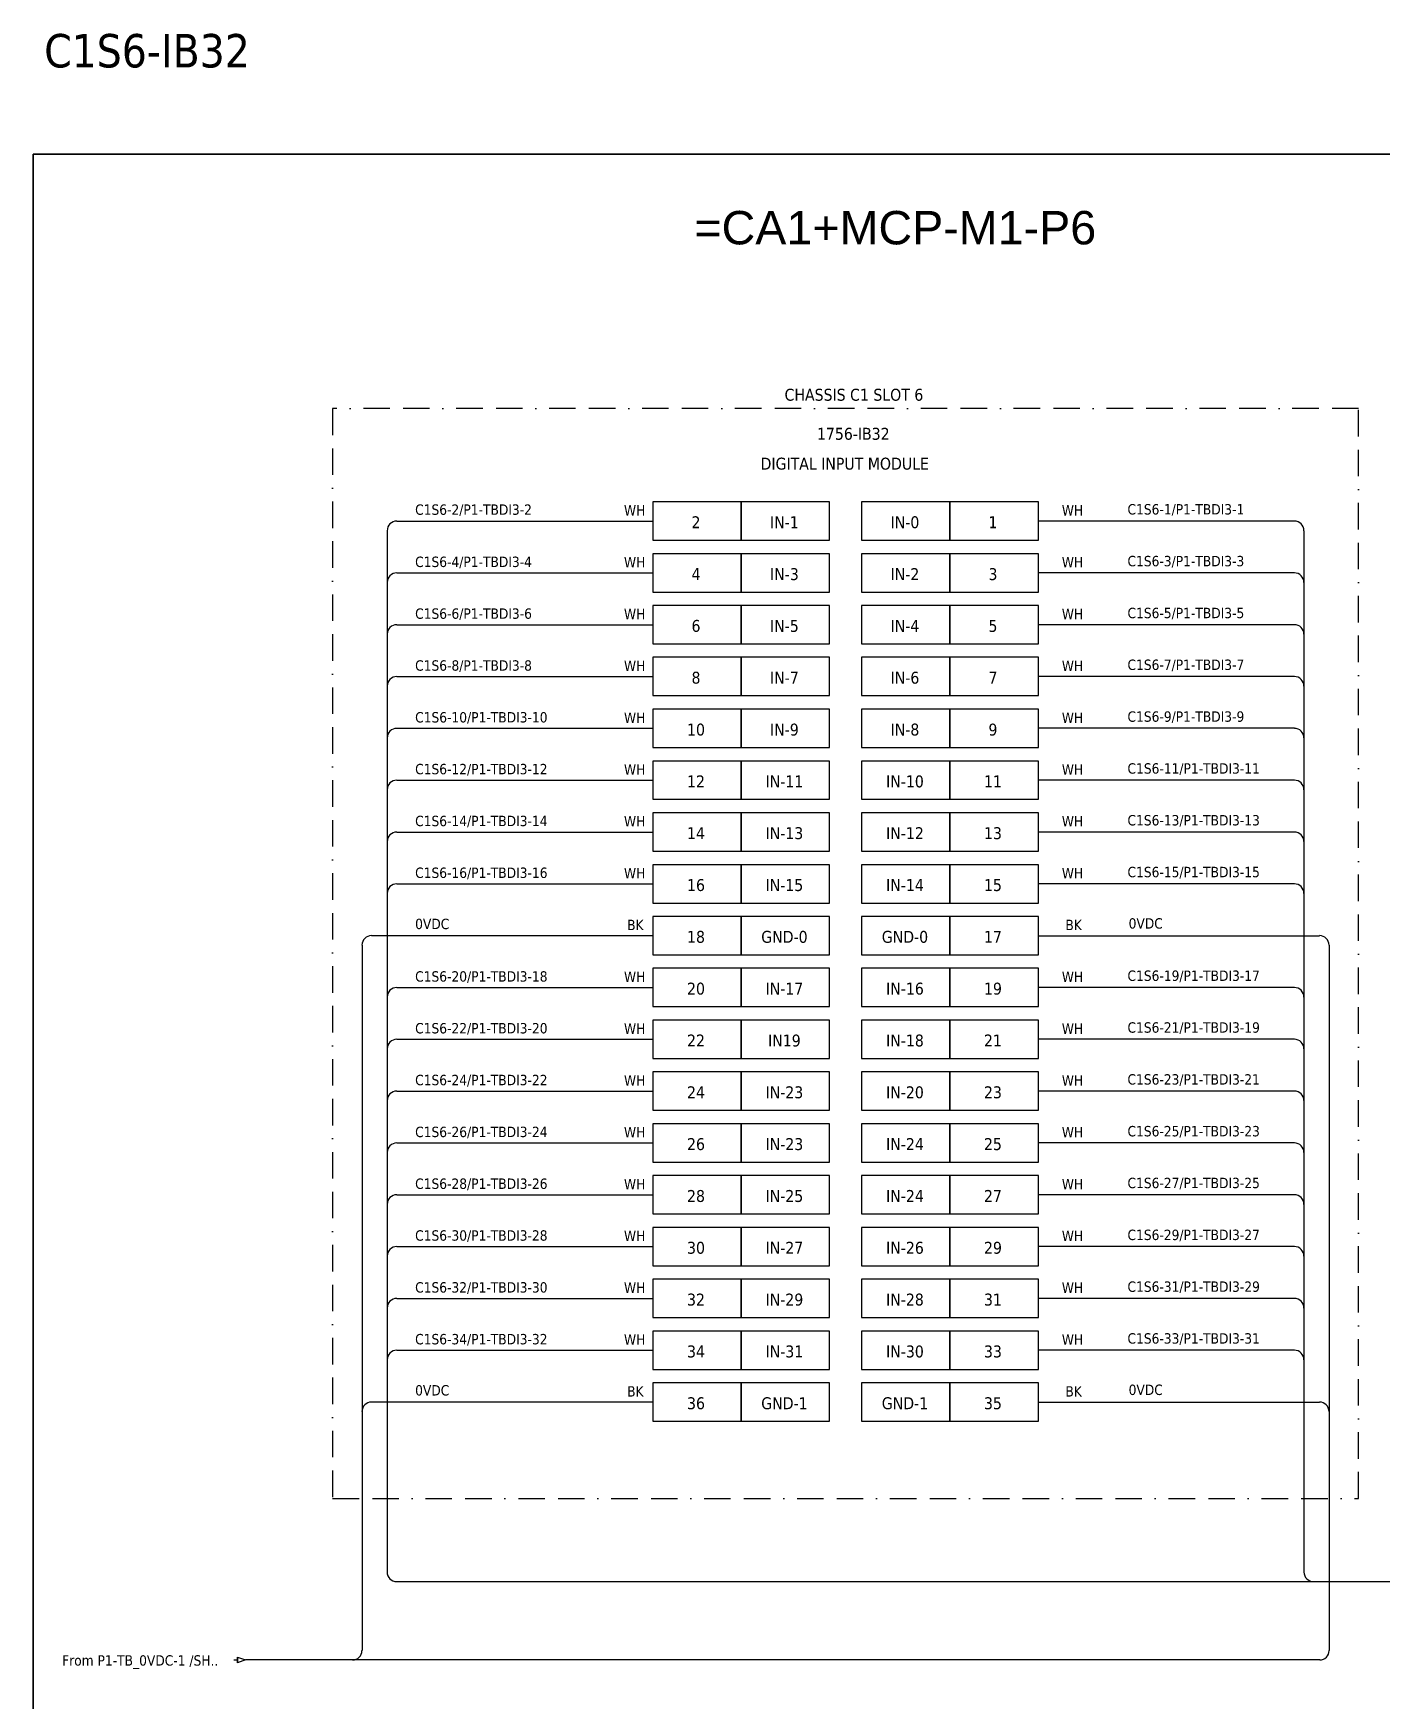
# Model space of a CAD drawing. Header units: millimetres. Extents: x 0 to 62600, y 0 to 14837.
# Drawn here: x 25160 to 26452, y 13240 to 14837 of the extents above; entities that cross this region are included whole.
import ezdxf
from ezdxf.enums import TextEntityAlignment as Align

# ---------------------------------------------------------------- set-up
doc = ezdxf.new("R2010")
doc.units = ezdxf.units.MM
doc.linetypes.add('BORDERX2', pattern=[88.9, 25.4, -12.7, 25.4, -12.7, 0, -12.7])
for name, color, linetype in [('HELPPOINT', 7, 'Continuous'), ('VECTORS', 7, 'Continuous'), ('x01001-FrameArea', 2, 'BORDERX2')]:
    doc.layers.add(name, color=color, linetype=linetype)
doc.layers.add('IE-EQUIP', color=253, linetype='Continuous', lineweight=25)
doc.layers.add('IE-WIRE', color=7, linetype='Continuous', lineweight=25)
doc.styles.get("Standard").update_dxf_attribs({"font": 'arial.ttf'})
doc.styles.add('Tahoma', font='')
doc.styles.get('Tahoma').set_extended_font_data('Tahoma')

# ---------------------------------------------------------------- blocks, each defined once
blk = doc.blocks.new('xTerminal_fr_to')
at = {"layer": 'VECTORS', "color": 1, "true_color": 0xff0000}
for p, q in [((-11.3, 0), (-7.8, 0)), ((-7.8, 2.8), (0, 0)), ((-7.8, -2.8), (-7.8, 2.8)), ((-7.8, 2.8), (0, 0)), ((-7.8, 2.8), (-7.8, -2.8)), ((0, 0), (-7.8, -2.8)), ((0, 0), (-7.8, -2.8))]:
    blk.add_line(p, q, dxfattribs=at)

msp = doc.modelspace()

# ---------------------------------------------------------------- linework, layer by layer
at = {"layer": 'HELPPOINT', "color": 4, "lineweight": 35}
for p, q in [((25159.8, 12016.9), (25159.8, 14721.1)), ((25159.8, 14721.1), (29053.1, 14721.1)), ((25159.8, 12016.9), (25159.8, 14721.1)), ((25159.8, 14721.1), (29053.1, 14721.1))]:
    msp.add_line(p, q, dxfattribs=at)
at = {"layer": 'IE-EQUIP', "linetype": 'Continuous', "ltscale": 25.4}
for points in [[(25753.2, 14351.3), (25837.9, 14351.3), (25837.9, 14388), (25753.2, 14388)], [(25837.9, 14351.3), (25922.5, 14351.3), (25922.5, 14388), (25837.9, 14388)], [(25953.4, 14351.3), (26038, 14351.3), (26038, 14388), (25953.4, 14388)], [(26038, 14351.3), (26122.7, 14351.3), (26122.7, 14388), (26038, 14388)], [(25753.2, 14301.6), (25837.9, 14301.6), (25837.9, 14338.3), (25753.2, 14338.3)], [(25837.9, 14301.6), (25922.5, 14301.6), (25922.5, 14338.3), (25837.9, 14338.3)], [(25953.4, 14301.6), (26038, 14301.6), (26038, 14338.3), (25953.4, 14338.3)], [(26038, 14301.6), (26122.7, 14301.6), (26122.7, 14338.3), (26038, 14338.3)], [(25753.2, 14252), (25837.9, 14252), (25837.9, 14288.7), (25753.2, 14288.7)], [(25837.9, 14252), (25922.5, 14252), (25922.5, 14288.7), (25837.9, 14288.7)], [(25953.4, 14252), (26038, 14252), (26038, 14288.7), (25953.4, 14288.7)], [(26038, 14252), (26122.7, 14252), (26122.7, 14288.7), (26038, 14288.7)], [(25753.2, 14202.4), (25837.9, 14202.4), (25837.9, 14239.1), (25753.2, 14239.1)], [(25837.9, 14202.4), (25922.5, 14202.4), (25922.5, 14239.1), (25837.9, 14239.1)], [(25953.4, 14202.4), (26038, 14202.4), (26038, 14239.1), (25953.4, 14239.1)], [(26038, 14202.4), (26122.7, 14202.4), (26122.7, 14239.1), (26038, 14239.1)], [(25753.2, 14152.7), (25837.9, 14152.7), (25837.9, 14189.4), (25753.2, 14189.4)], [(25837.9, 14152.7), (25922.5, 14152.7), (25922.5, 14189.4), (25837.9, 14189.4)], [(25953.4, 14152.7), (26038, 14152.7), (26038, 14189.4), (25953.4, 14189.4)], [(26038, 14152.7), (26122.7, 14152.7), (26122.7, 14189.4), (26038, 14189.4)], [(25753.2, 14103.1), (25837.9, 14103.1), (25837.9, 14139.8), (25753.2, 14139.8)], [(25837.9, 14103.1), (25922.5, 14103.1), (25922.5, 14139.8), (25837.9, 14139.8)], [(25953.4, 14103.1), (26038, 14103.1), (26038, 14139.8), (25953.4, 14139.8)], [(26038, 14103.1), (26122.7, 14103.1), (26122.7, 14139.8), (26038, 14139.8)], [(25753.2, 14053.5), (25837.9, 14053.5), (25837.9, 14090.2), (25753.2, 14090.2)], [(25837.9, 14053.5), (25922.5, 14053.5), (25922.5, 14090.2), (25837.9, 14090.2)], [(25953.4, 14053.5), (26038, 14053.5), (26038, 14090.2), (25953.4, 14090.2)], [(26038, 14053.5), (26122.7, 14053.5), (26122.7, 14090.2), (26038, 14090.2)], [(25753.2, 14003.8), (25837.9, 14003.8), (25837.9, 14040.5), (25753.2, 14040.5)], [(25837.9, 14003.8), (25922.5, 14003.8), (25922.5, 14040.5), (25837.9, 14040.5)], [(25953.4, 14003.8), (26038, 14003.8), (26038, 14040.5), (25953.4, 14040.5)], [(26038, 14003.8), (26122.7, 14003.8), (26122.7, 14040.5), (26038, 14040.5)], [(25753.2, 13954.2), (25837.9, 13954.2), (25837.9, 13990.9), (25753.2, 13990.9)], [(25837.9, 13954.2), (25922.5, 13954.2), (25922.5, 13990.9), (25837.9, 13990.9)], [(25953.4, 13954.2), (26038, 13954.2), (26038, 13990.9), (25953.4, 13990.9)], [(26038, 13954.2), (26122.7, 13954.2), (26122.7, 13990.9), (26038, 13990.9)], [(25753.2, 13904.6), (25837.9, 13904.6), (25837.9, 13941.3), (25753.2, 13941.3)], [(25837.9, 13904.6), (25922.5, 13904.6), (25922.5, 13941.3), (25837.9, 13941.3)], [(25953.4, 13904.6), (26038, 13904.6), (26038, 13941.3), (25953.4, 13941.3)], [(26038, 13904.6), (26122.7, 13904.6), (26122.7, 13941.3), (26038, 13941.3)], [(25753.2, 13854.9), (25837.9, 13854.9), (25837.9, 13891.6), (25753.2, 13891.6)], [(25837.9, 13854.9), (25922.5, 13854.9), (25922.5, 13891.6), (25837.9, 13891.6)], [(25953.4, 13854.9), (26038, 13854.9), (26038, 13891.6), (25953.4, 13891.6)], [(26038, 13854.9), (26122.7, 13854.9), (26122.7, 13891.6), (26038, 13891.6)], [(25753.2, 13805.3), (25837.9, 13805.3), (25837.9, 13842), (25753.2, 13842)], [(25837.9, 13805.3), (25922.5, 13805.3), (25922.5, 13842), (25837.9, 13842)], [(25953.4, 13805.3), (26038, 13805.3), (26038, 13842), (25953.4, 13842)], [(26038, 13805.3), (26122.7, 13805.3), (26122.7, 13842), (26038, 13842)], [(25753.2, 13755.7), (25837.9, 13755.7), (25837.9, 13792.4), (25753.2, 13792.4)], [(25837.9, 13755.7), (25922.5, 13755.7), (25922.5, 13792.4), (25837.9, 13792.4)], [(25953.4, 13755.7), (26038, 13755.7), (26038, 13792.4), (25953.4, 13792.4)], [(26038, 13755.7), (26122.7, 13755.7), (26122.7, 13792.4), (26038, 13792.4)], [(25753.2, 13706), (25837.9, 13706), (25837.9, 13742.7), (25753.2, 13742.7)], [(25837.9, 13706), (25922.5, 13706), (25922.5, 13742.7), (25837.9, 13742.7)], [(25953.4, 13706), (26038, 13706), (26038, 13742.7), (25953.4, 13742.7)], [(26038, 13706), (26122.7, 13706), (26122.7, 13742.7), (26038, 13742.7)], [(25753.2, 13656.4), (25837.9, 13656.4), (25837.9, 13693.1), (25753.2, 13693.1)], [(25837.9, 13656.4), (25922.5, 13656.4), (25922.5, 13693.1), (25837.9, 13693.1)], [(25953.4, 13656.4), (26038, 13656.4), (26038, 13693.1), (25953.4, 13693.1)], [(26038, 13656.4), (26122.7, 13656.4), (26122.7, 13693.1), (26038, 13693.1)], [(25753.2, 13606.8), (25837.9, 13606.8), (25837.9, 13643.5), (25753.2, 13643.5)], [(25837.9, 13606.8), (25922.5, 13606.8), (25922.5, 13643.5), (25837.9, 13643.5)], [(25953.4, 13606.8), (26038, 13606.8), (26038, 13643.5), (25953.4, 13643.5)], [(26038, 13606.8), (26122.7, 13606.8), (26122.7, 13643.5), (26038, 13643.5)], [(25753.2, 13557.1), (25837.9, 13557.1), (25837.9, 13593.8), (25753.2, 13593.8)], [(25837.9, 13557.1), (25922.5, 13557.1), (25922.5, 13593.8), (25837.9, 13593.8)], [(25953.4, 13557.1), (26038, 13557.1), (26038, 13593.8), (25953.4, 13593.8)], [(26038, 13557.1), (26122.7, 13557.1), (26122.7, 13593.8), (26038, 13593.8)], [(25753.2, 13507.5), (25837.9, 13507.5), (25837.9, 13544.2), (25753.2, 13544.2)], [(25837.9, 13507.5), (25922.5, 13507.5), (25922.5, 13544.2), (25837.9, 13544.2)], [(25953.4, 13507.5), (26038, 13507.5), (26038, 13544.2), (25953.4, 13544.2)], [(26038, 13507.5), (26122.7, 13507.5), (26122.7, 13544.2), (26038, 13544.2)]]:
    msp.add_lwpolyline(points, close=True, dxfattribs=at)
at = {"layer": 'IE-WIRE', "color": 4, "ltscale": 25.4}
for p, q in [((25498.8, 14360.4), (25498.8, 13363)), ((25508, 14369.6), (25753.2, 14369.6)), ((26368, 14369.6), (26122.7, 14369.6)), ((26377.1, 14360.4), (26377.1, 13363)), ((25508, 14320), (25753.2, 14320)), ((26368, 14320), (26122.7, 14320)), ((25508, 14270.3), (25753.2, 14270.3)), ((26368, 14270.3), (26122.7, 14270.3)), ((25508, 14220.7), (25753.2, 14220.7)), ((26368, 14220.7), (26122.7, 14220.7)), ((25508, 14171.1), (25753.2, 14171.1)), ((26368, 14171.1), (26122.7, 14171.1)), ((25508, 14121.4), (25753.2, 14121.4)), ((26368, 14121.4), (26122.7, 14121.4)), ((25508, 14071.8), (25753.2, 14071.8)), ((26368, 14071.8), (26122.7, 14071.8)), ((25508, 14022.2), (25753.2, 14022.2)), ((26368, 14022.2), (26122.7, 14022.2)), ((25508, 13922.9), (25753.2, 13922.9)), ((26368, 13922.9), (26122.7, 13922.9)), ((25508, 13873.3), (25753.2, 13873.3)), ((26368, 13873.3), (26122.7, 13873.3)), ((25508, 13823.6), (25753.2, 13823.6)), ((26368, 13823.6), (26122.7, 13823.6)), ((25508, 13774), (25753.2, 13774)), ((26368, 13774), (26122.7, 13774)), ((25508, 13724.4), (25753.2, 13724.4)), ((26368, 13724.4), (26122.7, 13724.4)), ((25508, 13674.7), (25753.2, 13674.7)), ((26368, 13674.7), (26122.7, 13674.7)), ((25508, 13625.1), (25753.2, 13625.1)), ((26368, 13625.1), (26122.7, 13625.1)), ((25508, 13575.5), (25753.2, 13575.5)), ((26368, 13575.5), (26122.7, 13575.5))]:
    msp.add_line(p, q, dxfattribs=at)
at = {"layer": 'IE-WIRE', "color": 7, "ltscale": 25.4}
for p, q in [((25474.7, 13963.4), (25474.7, 13287.8)), ((25753.2, 13972.5), (25483.8, 13972.5)), ((26122.7, 13972.5), (26392.1, 13972.5)), ((26401.2, 13963.4), (26401.2, 13287.8)), ((25753.2, 13525.8), (25483.8, 13525.8)), ((26122.7, 13525.8), (26392.1, 13525.8)), ((26392.3, 13278.8), (25363.2, 13278.8))]:
    msp.add_line(p, q, dxfattribs=at)
at = {"layer": 'IE-WIRE', "color": 4}
msp.add_line((25507.9, 13353.9), (26549.2, 13353.9), dxfattribs=at)
at = {"layer": 'IE-WIRE', "color": 4, "ltscale": 25.4}
for centre, start, end in [((25508, 14360.4), 90, 180), ((26368, 14360.4), 0, 90), ((25508, 14310.8), 90, 180), ((26368, 14310.8), 0, 90), ((25508, 14261.2), 90, 180), ((26368, 14261.2), 0, 90), ((25508, 14211.5), 90, 180), ((26368, 14211.5), 0, 90), ((25508, 14161.9), 90, 180), ((26368, 14161.9), 0, 90), ((25508, 14112.3), 90, 180), ((26368, 14112.3), 0, 90), ((25508, 14062.6), 90, 180), ((26368, 14062.6), 0, 90), ((25508, 14013), 90, 180), ((26368, 14013), 0, 90), ((25508, 13913.7), 90, 180), ((26368, 13913.7), 0, 90), ((25508, 13864.1), 90, 180), ((26368, 13864.1), 0, 90), ((25508, 13814.5), 90, 180), ((26368, 13814.5), 0, 90), ((25508, 13764.8), 90, 180), ((26368, 13764.8), 0, 90), ((25508, 13715.2), 90, 180), ((26368, 13715.2), 0, 90), ((25508, 13665.6), 90, 180), ((26368, 13665.6), 0, 90), ((25508, 13615.9), 90, 180), ((26368, 13615.9), 0, 90), ((25508, 13566.3), 90, 180), ((26368, 13566.3), 0, 90)]:
    msp.add_arc(centre, 9.17, start, end, dxfattribs=at)
at = {"layer": 'IE-WIRE', "color": 7, "ltscale": 25.4}
for centre, radius, start, end in [((25483.8, 13963.4), 9.14, 90, 180), ((26392.1, 13963.4), 9.14, 0, 90), ((25483.8, 13516.7), 9.14, 90, 180), ((26392.1, 13516.7), 9.14, 0, 90), ((25465.7, 13287.8), 8.96, 270, 0), ((26392.3, 13287.8), 8.96, 270, 0), ((26392.3, 13287.8), 8.96, 270, 0)]:
    msp.add_arc(centre, radius, start, end, dxfattribs=at)
at = {"layer": 'IE-WIRE', "color": 4}
for centre in [(25507.9, 13363), (26386.3, 13363)]:
    msp.add_arc(centre, 9.14, 180, 270, dxfattribs=at)
at = {"layer": 'x01001-FrameArea'}
msp.add_lwpolyline([(25446.5, 13433.5), (26429.5, 13433.5), (26429.5, 14477.3), (25446.5, 14477.3)], close=True, dxfattribs=at)

# ---------------------------------------------------------------- block references
msp.add_blockref('xTerminal_fr_to', (25363.2, 13278.8))

# ---------------------------------------------------------------- texts
at = {"color": 2, "style": 'Tahoma'}
msp.add_text('C1S6-IB32', height=32, dxfattribs=at).set_placement((25170.2, 14804.1))
at = {"color": 2}
msp.add_text('=CA1+MCP-M1-P6', height=32, dxfattribs=at).set_placement((25793.1, 14634.6))
at = {"color": 2, "style": 'Tahoma'}
for s, height, p in [('CHASSIS C1 SLOT 6', 11.441, (25946, 14490.6)), ('1756-IB32', 11.44, (25945.4, 14453.2)), ('DIGITAL INPUT MODULE', 11.441, (25937.2, 14424.6)), ('2', 11.4, (25794.7, 14368.5)), ('IN-1', 11.44, (25879.4, 14368.5)), ('IN-0', 11.44, (25994.9, 14368.5)), ('1', 11.4, (26079.2, 14368.5)), ('4', 11.4, (25794.7, 14318.8)), ('IN-3', 11.44, (25879.4, 14318.8)), ('IN-2', 11.44, (25994.9, 14318.8)), ('3', 11.4, (26079.2, 14318.8)), ('6', 11.4, (25794.7, 14269.2)), ('IN-5', 11.44, (25879.4, 14269.2)), ('IN-4', 11.44, (25994.9, 14269.2)), ('5', 11.4, (26079.2, 14269.2)), ('8', 11.4, (25794.7, 14219.6)), ('IN-7', 11.44, (25879.4, 14219.6)), ('IN-6', 11.44, (25994.9, 14219.6)), ('7', 11.4, (26079.2, 14219.6)), ('10', 11.44, (25794.7, 14169.9)), ('IN-9', 11.44, (25879.4, 14169.9)), ('IN-8', 11.44, (25994.9, 14169.9)), ('9', 11.4, (26079.2, 14169.9)), ('12', 11.44, (25794.7, 14120.3)), ('IN-11', 11.44, (25879.4, 14120.3)), ('IN-10', 11.44, (25994.9, 14120.3)), ('11', 11.44, (26079.2, 14120.3)), ('14', 11.44, (25794.7, 14070.7)), ('IN-13', 11.44, (25879.4, 14070.7)), ('IN-12', 11.44, (25994.9, 14070.7)), ('13', 11.44, (26079.2, 14070.7)), ('16', 11.44, (25794.7, 14021)), ('IN-15', 11.44, (25879.4, 14021)), ('IN-14', 11.44, (25994.9, 14021)), ('15', 11.44, (26079.2, 14021)), ('18', 11.44, (25794.7, 13971.4)), ('GND-0', 11.44, (25879.4, 13971.4)), ('GND-0', 11.44, (25994.9, 13971.4)), ('17', 11.44, (26079.2, 13971.4)), ('20', 11.44, (25794.7, 13921.8)), ('IN-17', 11.44, (25879.4, 13921.8)), ('IN-16', 11.44, (25994.9, 13921.8)), ('19', 11.44, (26079.2, 13921.8)), ('22', 11.44, (25794.7, 13872.1)), ('IN19', 11.44, (25879.4, 13872.1)), ('IN-18', 11.44, (25994.9, 13872.1)), ('21', 11.44, (26079.2, 13872.1)), ('24', 11.44, (25794.7, 13822.5)), ('IN-23', 11.44, (25879.4, 13822.5)), ('IN-20', 11.44, (25994.9, 13822.5)), ('23', 11.44, (26079.2, 13822.5)), ('26', 11.44, (25794.7, 13772.9)), ('IN-23', 11.44, (25879.4, 13772.9)), ('IN-24', 11.44, (25994.9, 13772.9)), ('25', 11.44, (26079.2, 13772.9)), ('28', 11.44, (25794.7, 13723.2)), ('IN-25', 11.44, (25879.4, 13723.2)), ('IN-24', 11.44, (25994.9, 13723.2)), ('27', 11.44, (26079.2, 13723.2)), ('30', 11.44, (25794.7, 13673.6)), ('IN-27', 11.44, (25879.4, 13673.6)), ('IN-26', 11.44, (25994.9, 13673.6)), ('29', 11.44, (26079.2, 13673.6)), ('32', 11.44, (25794.7, 13624)), ('IN-29', 11.44, (25879.4, 13624)), ('IN-28', 11.44, (25994.9, 13624)), ('31', 11.44, (26079.2, 13624)), ('34', 11.44, (25794.7, 13574.3)), ('IN-31', 11.44, (25879.4, 13574.3)), ('IN-30', 11.44, (25994.9, 13574.3)), ('33', 11.44, (26079.2, 13574.3)), ('36', 11.44, (25794.7, 13524.7)), ('GND-1', 11.44, (25879.4, 13524.7)), ('GND-1', 11.44, (25994.9, 13524.7)), ('35', 11.44, (26079.2, 13524.7))]:
    msp.add_text(s, height=height, dxfattribs=at).set_placement(p, align=Align.MIDDLE_CENTER)
at = {"color": 4, "style": 'Tahoma'}
for s, height, p in [('C1S6-2/P1-TBDI3-2', 9.949, (25525.6, 14375.6)), ('WH', 9.95, (25725.7, 14374.9)), ('WH', 9.95, (26145.2, 14374.9)), ('C1S6-1/P1-TBDI3-1', 9.949, (26208.1, 14375.9)), ('C1S6-4/P1-TBDI3-4', 9.949, (25525.6, 14325.6)), ('WH', 9.95, (25725.7, 14325.2)), ('WH', 9.95, (26145.2, 14325.2)), ('C1S6-3/P1-TBDI3-3', 9.949, (26208.1, 14326.3)), ('C1S6-6/P1-TBDI3-6', 9.949, (25525.6, 14276)), ('WH', 9.95, (25725.7, 14275.6)), ('WH', 9.95, (26145.2, 14275.6)), ('C1S6-5/P1-TBDI3-5', 9.949, (26208.1, 14276.6)), ('C1S6-8/P1-TBDI3-8', 9.949, (25525.6, 14226.3)), ('WH', 9.95, (25725.7, 14226)), ('WH', 9.95, (26145.2, 14226)), ('C1S6-7/P1-TBDI3-7', 9.949, (26208.1, 14227)), ('C1S6-10/P1-TBDI3-10', 9.949, (25525.6, 14176.7)), ('WH', 9.95, (25725.7, 14176.3)), ('WH', 9.95, (26145.2, 14176.3)), ('C1S6-9/P1-TBDI3-9', 9.949, (26208.1, 14177.4)), ('C1S6-12/P1-TBDI3-12', 9.949, (25525.6, 14127.1)), ('WH', 9.95, (25725.7, 14126.7)), ('WH', 9.95, (26145.2, 14126.7)), ('C1S6-11/P1-TBDI3-11', 9.949, (26208.1, 14127.7)), ('C1S6-14/P1-TBDI3-14', 9.949, (25525.6, 14077.4)), ('WH', 9.95, (25725.7, 14077.1)), ('WH', 9.95, (26145.2, 14077.1)), ('C1S6-13/P1-TBDI3-13', 9.949, (26208.1, 14078.1)), ('C1S6-16/P1-TBDI3-16', 9.949, (25525.6, 14027.8)), ('WH', 9.95, (25725.7, 14027.4)), ('WH', 9.95, (26145.2, 14027.4)), ('C1S6-15/P1-TBDI3-15', 9.949, (26208.1, 14028.5)), ('C1S6-20/P1-TBDI3-18', 9.949, (25525.6, 13928.5)), ('WH', 9.95, (25725.7, 13928.2)), ('WH', 9.95, (26145.2, 13928.2)), ('C1S6-19/P1-TBDI3-17', 9.949, (26208.1, 13929.2)), ('C1S6-22/P1-TBDI3-20', 9.949, (25525.6, 13878.9)), ('WH', 9.95, (25725.7, 13878.5)), ('WH', 9.95, (26145.2, 13878.5)), ('C1S6-21/P1-TBDI3-19', 9.949, (26208.1, 13879.6)), ('C1S6-24/P1-TBDI3-22', 9.949, (25525.6, 13829.3)), ('WH', 9.95, (25725.7, 13828.9)), ('WH', 9.95, (26145.2, 13828.9)), ('C1S6-23/P1-TBDI3-21', 9.949, (26208.1, 13829.9)), ('C1S6-26/P1-TBDI3-24', 9.949, (25525.6, 13779.6)), ('WH', 9.95, (25725.7, 13779.3)), ('WH', 9.95, (26145.2, 13779.3)), ('C1S6-25/P1-TBDI3-23', 9.949, (26208.1, 13780.3)), ('C1S6-28/P1-TBDI3-26', 9.949, (25525.6, 13730)), ('WH', 9.95, (25725.7, 13729.6)), ('WH', 9.95, (26145.2, 13729.6)), ('C1S6-27/P1-TBDI3-25', 9.949, (26208.1, 13730.7)), ('C1S6-30/P1-TBDI3-28', 9.949, (25525.6, 13680.4)), ('WH', 9.95, (25725.7, 13680)), ('WH', 9.95, (26145.2, 13680)), ('C1S6-29/P1-TBDI3-27', 9.949, (26208.1, 13681)), ('C1S6-32/P1-TBDI3-30', 9.949, (25525.6, 13630.7)), ('WH', 9.95, (25725.7, 13630.4)), ('WH', 9.95, (26145.2, 13630.4)), ('C1S6-31/P1-TBDI3-29', 9.949, (26208.1, 13631.4)), ('C1S6-34/P1-TBDI3-32', 9.949, (25525.6, 13581.1)), ('WH', 9.95, (25725.7, 13580.7)), ('WH', 9.95, (26145.2, 13580.7)), ('C1S6-33/P1-TBDI3-31', 9.949, (26208.1, 13581.8))]:
    msp.add_text(s, height=height, dxfattribs=at).set_placement(p)
at = {"color": 7, "style": 'Tahoma'}
for s, height, p in [('0VDC', 9.95, (25525.6, 13978.8)), ('0VDC', 9.95, (26209.2, 13979.3)), ('BK', 9.95, (25728.7, 13977.8)), ('BK', 9.95, (26148.6, 13977.8)), ('0VDC', 9.95, (25525.6, 13532.1)), ('0VDC', 9.95, (26209.2, 13532.6)), ('BK', 9.95, (25728.7, 13531.1)), ('BK', 9.95, (26148.6, 13531.1)), ('From P1-TB_0VDC-1 /SH..', 9.949, (25187.4, 13273.4))]:
    msp.add_text(s, height=height, dxfattribs=at).set_placement(p)

doc.saveas('drawing.dxf')
